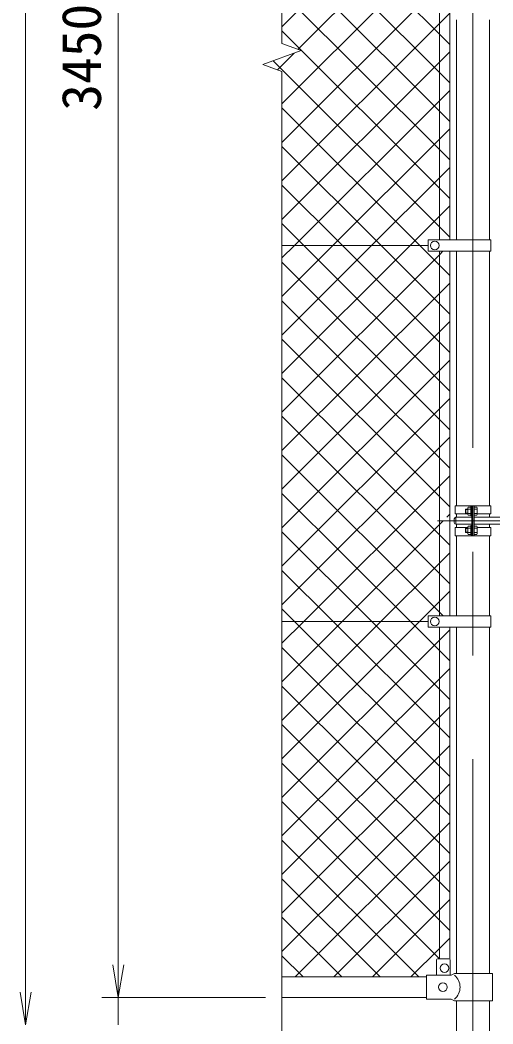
# Model space of a CAD drawing. Units: millimetres, scale not verified. Extents: x -6300 to 6300, y -4455 to 4455.
# Drawn here: x -4263 to -3396, y -1054 to 788 of the extents above; entities that cross this region are included whole.
import ezdxf
from ezdxf.enums import TextEntityAlignment as Align

# ---------------------------------------------------------------- set-up
doc = ezdxf.new("R2010")
doc.units = ezdxf.units.MM
doc.header["$LTSCALE"] = 30
doc.linetypes.add('USER1', pattern=[50.8, 31.75, -6.35, 6.35, -6.35])
for name, color, linetype, lineweight in [('0-3_D-BMK', 2, 'USER1', 13), ('0-4_D-STR1', 1, 'Continuous', 18), ('0-5_D-STR3', 3, 'Continuous', 13), ('0-6_D-STR-DIM', 7, 'Continuous', 9), ('0-7_0', 7, 'Continuous', 9), ('0-B_D-STR2', 7, 'Continuous', 9)]:
    doc.layers.add(name, color=color, linetype=linetype, lineweight=lineweight)
doc.styles.add('ＭＳ ゴシック', font='')
doc.styles.get('ＭＳ ゴシック').set_extended_font_data('MS Gothic')

# ---------------------------------------------------------------- blocks, each defined once
blk = doc.blocks.new('_Open')
at = {"layer": '0-7_0'}
blk.add_line((-30, 5), (0, 0), dxfattribs=at)
blk.add_lwpolyline([(-30, -5), (0, 0), (-30, 0)], dxfattribs=at)

msp = doc.modelspace()

# ---------------------------------------------------------------- linework, layer by layer
at = {"layer": '0-3_D-BMK'}
for p, q in [((-3432.98, 2479.08), (-3432.98, -1466.74)), ((-3498.02, -131.16), (-3158.02, -131.16))]:
    msp.add_line(p, q, dxfattribs=at)
at = {"layer": '0-4_D-STR1'}
for p, q in [((-3463.23, 787.94), (-3463.23, 384.34)), ((-3402.73, 787.94), (-3402.73, 384.34)), ((-3463.23, 363.34), (-3463.23, -103.66)), ((-3402.73, 363.34), (-3402.73, -103.66)), ((-3463.23, -118.66), (-3463.23, -124.66)), ((-3402.73, -118.66), (-3402.73, -124.66)), ((-3463.23, -137.66), (-3463.23, -143.66)), ((-3402.73, -137.66), (-3402.73, -143.66)), ((-3463.23, -158.66), (-3463.23, -305.66)), ((-3402.73, -158.66), (-3402.73, -305.66)), ((-3463.23, -326.66), (-3463.23, -962.06)), ((-3402.73, -326.66), (-3402.73, -962.06)), ((-3517.98, -968.16), (-3782.98, -968.16)), ((-3517.98, -1006.16), (-3782.98, -1006.16)), ((-3463.23, -1012.06), (-3463.23, -1456.16)), ((-3402.73, -1012.06), (-3402.73, -1456.16))]:
    msp.add_line(p, q, dxfattribs=at)
at = {"layer": '0-5_D-STR3'}
for p, q in [((-3494.48, 1053.54), (-3494.48, 384.34)), ((-3475.48, 1053.54), (-3475.48, 384.34)), ((-3782.98, 373.84), (-3514.98, 373.84)), ((-3514.98, 384.34), (-3514.98, 363.34)), ((-3400.18, 384.34), (-3514.98, 384.34)), ((-3400.18, 384.34), (-3400.18, 363.34)), ((-3400.18, 363.34), (-3514.98, 363.34)), ((-3494.48, 363.34), (-3494.48, -305.66)), ((-3465.53, -103.66), (-3400.43, -103.66)), ((-3465.53, -103.66), (-3465.53, -118.66)), ((-3446.68, -110.34), (-3446, -109.66)), ((-3446.68, -110.34), (-3446.68, -116.98)), ((-3442.38, -110.34), (-3446.68, -110.34)), ((-3442.38, -109.66), (-3446, -109.66)), ((-3446, -109.66), (-3446, -117.66)), ((-3442.38, -107.84), (-3442.38, -119.44)), ((-3436.88, -106.16), (-3441.78, -106.16)), ((-3436.88, -109.66), (-3441.78, -109.66)), ((-3435.28, -105.16), (-3436.88, -105.16)), ((-3436.88, -105.16), (-3436.88, -122.16)), ((-3435.28, -103.66), (-3435.28, -158.66)), ((-3432.98, -103.66), (-3432.98, -158.66)), ((-3430.68, -103.66), (-3430.68, -158.66)), ((-3430.68, -104.76), (-3430.68, -122.56)), ((-3430.68, -106.16), (-3425.78, -106.16)), ((-3430.68, -109.66), (-3425.78, -109.66)), ((-3425.18, -107.84), (-3425.18, -119.44)), ((-3400.43, -103.66), (-3400.43, -118.66)), ((-3467.33, -127.66), (-3467.33, -134.66)), ((-3465.53, -118.66), (-3442.38, -118.66)), ((-3464.33, -124.66), (-3435.28, -124.66)), ((-3464.33, -124.66), (-3464.33, -137.66)), ((-3446.68, -116.98), (-3446, -117.66)), ((-3442.38, -116.98), (-3446.68, -116.98)), ((-3442.38, -117.66), (-3446, -117.66)), ((-3436.88, -117.66), (-3441.78, -117.66)), ((-3436.88, -121.16), (-3441.78, -121.16)), ((-3435.28, -122.16), (-3436.88, -122.16)), ((-3430.68, -117.66), (-3425.78, -117.66)), ((-3430.68, -121.16), (-3425.78, -121.16)), ((-3430.68, -124.66), (-3307.33, -124.66)), ((-3425.18, -118.66), (-3400.43, -118.66)), ((-3465.53, -143.66), (-3442.38, -143.66)), ((-3465.53, -158.66), (-3465.53, -143.66)), ((-3464.33, -137.66), (-3435.28, -137.66)), ((-3446.68, -145.34), (-3446, -144.66)), ((-3442.38, -145.34), (-3446.68, -145.34)), ((-3446.68, -151.98), (-3446.68, -145.34)), ((-3446, -152.66), (-3446, -144.66)), ((-3442.38, -144.66), (-3446, -144.66)), ((-3442.38, -154.48), (-3442.38, -142.88)), ((-3436.88, -141.16), (-3441.78, -141.16)), ((-3436.88, -144.66), (-3441.78, -144.66)), ((-3436.88, -157.16), (-3436.88, -140.16)), ((-3435.28, -140.16), (-3436.88, -140.16)), ((-3430.68, -137.66), (-3307.33, -137.66)), ((-3430.68, -141.16), (-3425.78, -141.16)), ((-3430.68, -144.66), (-3425.78, -144.66)), ((-3425.28, -143.66), (-3400.43, -143.66)), ((-3425.18, -142.84), (-3425.18, -154.44)), ((-3400.43, -158.66), (-3400.43, -143.66)), ((-3465.53, -158.66), (-3400.43, -158.66)), ((-3442.38, -151.98), (-3446.68, -151.98)), ((-3446.68, -151.98), (-3446, -152.66)), ((-3442.38, -152.66), (-3446, -152.66)), ((-3436.88, -152.66), (-3441.78, -152.66)), ((-3436.88, -156.16), (-3441.78, -156.16)), ((-3435.28, -157.16), (-3436.88, -157.16)), ((-3430.68, -152.66), (-3425.78, -152.66)), ((-3430.68, -156.16), (-3425.78, -156.16)), ((-3514.98, -305.66), (-3514.98, -326.66)), ((-3400.18, -305.66), (-3514.98, -305.66)), ((-3400.18, -305.66), (-3400.18, -326.66)), ((-3782.98, -316.16), (-3514.98, -316.16)), ((-3400.18, -326.66), (-3514.98, -326.66)), ((-3494.48, -935.06), (-3494.48, -326.66)), ((-3475.48, -935.74), (-3475.48, -326.66)), ((-3499.98, -937.06), (-3499.98, -965.06)), ((-3476.98, -935.06), (-3497.98, -935.06)), ((-3474.98, -937.06), (-3474.98, -965.06)), ((-3472.78, -965.06), (-3517.98, -965.06)), ((-3517.98, -1009.06), (-3517.98, -965.06)), ((-3472.78, -965.06), (-3466.78, -962.06)), ((-3396.88, -962.06), (-3466.78, -962.06)), ((-3396.88, -962.06), (-3396.88, -1012.06)), ((-3472.78, -1009.06), (-3517.98, -1009.06)), ((-3472.78, -1009.06), (-3466.78, -1012.06)), ((-3396.88, -1012.06), (-3466.78, -1012.06))]:
    msp.add_line(p, q, dxfattribs=at)
msp.add_lwpolyline([(-3475.48, 363.34), (-3475.48, -137.66), (-3475.48, -305.66)], dxfattribs=at)
for centre in [(-3502.98, 373.84), (-3502.98, -316.16), (-3484.98, -952.06), (-3487.98, -987.06)]:
    msp.add_circle(centre, 8, dxfattribs=at)
for centre, radius, start, end in [((-3439.53, -107.91), 2.85, 142.09851, 217.90149), ((-3428.74, -113.66), 13.63, 162.93847, 197.06153), ((-3428.03, -107.91), 2.85, 322.09851, 37.90149), ((-3438.81, -113.66), 13.63, 342.93847, 17.06153), ((-3464.33, -127.66), 3, 90, 180), ((-3439.53, -119.41), 2.85, 142.14171, 217.85829), ((-3428.03, -119.41), 2.85, 322.14171, 37.85829), ((-3464.33, -134.66), 3, 180, 270), ((-3439.53, -142.91), 2.85, 142.14171, 217.85829), ((-3428.74, -148.66), 13.63, 162.93847, 197.06153), ((-3428.03, -142.91), 2.85, 322.09851, 37.90149), ((-3438.81, -148.66), 13.63, 342.93847, 17.06153), ((-3439.53, -154.41), 2.85, 142.09851, 217.90149), ((-3428.03, -154.41), 2.85, 322.14171, 37.85829), ((-3497.98, -937.06), 2, 90, 180), ((-3476.98, -937.06), 2, 0, 90), ((-3485.36, -987.06), 28.8, 310.19176, 49.80824)]:
    msp.add_arc(centre, radius, start, end, dxfattribs=at)
at = {"layer": '0-6_D-STR-DIM'}
for p, q in [((-3782.98, 744.49), (-3782.98, 2506.84)), ((-4252.98, -996.16), (-4252.98, 2383.84)), ((-4082.98, -946.16), (-4082.98, 2383.84)), ((-3747.74, 731.66), (-3782.98, 744.49)), ((-3818.22, 706.01), (-3747.74, 731.66)), ((-3782.98, 693.19), (-3818.22, 706.01)), ((-3782.98, -1149.16), (-3782.98, 693.19)), ((-4082.98, -946.16), (-4082.98, -886.16)), ((-3812.98, -1006.16), (-4112.98, -1006.16)), ((-3812.98, -1006.16), (-4112.98, -1006.16)), ((-4082.98, -1056.16), (-4082.98, -1006.16))]:
    msp.add_line(p, q, dxfattribs=at)
at = {"layer": '0-B_D-STR2'}
for p, q in [((-3782.98, 775.37), (-3504.81, 1053.54)), ((-3494.48, 762.02), (-3782.98, 1050.52)), ((-3494.48, 691.31), (-3782.98, 979.81)), ((-3782.98, 633.95), (-3494.48, 922.45)), ((-3494.48, 620.6), (-3782.98, 909.1)), ((-3782.98, 563.24), (-3494.48, 851.74)), ((-3494.48, 549.89), (-3782.98, 838.39)), ((-3494.48, 781.03), (-3475.48, 800.03)), ((-3782.98, 492.53), (-3494.48, 781.03)), ((-3494.48, 479.18), (-3782.98, 767.68)), ((-3475.48, 743.02), (-3494.48, 762.02)), ((-3791.39, 696.25), (-3760.68, 726.95)), ((-3494.48, 710.32), (-3475.48, 729.32)), ((-3782.98, 421.82), (-3494.48, 710.32)), ((-3475.48, 672.31), (-3494.48, 691.31)), ((-3494.48, 639.61), (-3475.48, 658.61)), ((-3760.24, 373.84), (-3494.48, 639.61)), ((-3530.56, 373.84), (-3782.98, 626.26)), ((-3475.48, 601.6), (-3494.48, 620.6)), ((-3494.48, 568.89), (-3475.48, 587.89)), ((-3601.27, 373.84), (-3782.98, 555.55)), ((-3689.53, 373.84), (-3494.48, 568.89)), ((-3475.48, 530.89), (-3494.48, 549.89)), ((-3494.48, 498.18), (-3475.48, 517.18)), ((-3618.82, 373.84), (-3494.48, 498.18)), ((-3671.98, 373.84), (-3782.98, 484.84)), ((-3475.48, 460.18), (-3494.48, 479.18)), ((-3494.48, 427.47), (-3475.48, 446.47)), ((-3548.11, 373.84), (-3494.48, 427.47)), ((-3742.69, 373.84), (-3782.98, 414.13)), ((-3782.98, 351.11), (-3760.24, 373.84)), ((-3782.98, 280.39), (-3689.53, 373.84)), ((-3782.98, 209.68), (-3618.82, 373.84)), ((-3782.98, 138.97), (-3548.11, 373.84)), ((-3494.48, 125.63), (-3742.69, 373.84)), ((-3494.48, 196.34), (-3671.98, 373.84)), ((-3494.48, 267.05), (-3601.27, 373.84)), ((-3494.48, 337.76), (-3530.56, 373.84)), ((-3494.48, 54.91), (-3782.98, 343.41)), ((-3475.48, 318.76), (-3494.48, 337.76)), ((-3494.48, 286.05), (-3475.48, 305.05)), ((-3782.98, -2.45), (-3494.48, 286.05)), ((-3494.48, -15.8), (-3782.98, 272.7)), ((-3475.48, 248.05), (-3494.48, 267.05)), ((-3494.48, 215.34), (-3475.48, 234.34)), ((-3782.98, -73.16), (-3494.48, 215.34)), ((-3494.48, -86.51), (-3782.98, 201.99)), ((-3475.48, 177.34), (-3494.48, 196.34)), ((-3494.48, 144.63), (-3475.48, 163.63)), ((-3782.98, -143.87), (-3494.48, 144.63)), ((-3494.48, -157.22), (-3782.98, 131.28)), ((-3475.48, 106.63), (-3494.48, 125.63)), ((-3494.48, 73.92), (-3475.48, 92.92)), ((-3782.98, -214.58), (-3494.48, 73.92)), ((-3494.48, -227.93), (-3782.98, 60.57)), ((-3475.48, 35.91), (-3494.48, 54.91)), ((-3494.48, 3.21), (-3475.48, 22.21)), ((-3782.98, -285.29), (-3494.48, 3.21)), ((-3475.48, -34.8), (-3494.48, -15.8)), ((-3547.67, -316.16), (-3782.98, -80.85)), ((-3475.48, -105.51), (-3494.48, -86.51)), ((-3480.93, -124.66), (-3475.48, -119.21)), ((-3618.38, -316.16), (-3782.98, -151.56)), ((-3475.48, -176.22), (-3494.48, -157.22)), ((-3494.48, -208.92), (-3475.48, -189.92)), ((-3601.72, -316.16), (-3494.48, -208.92)), ((-3689.09, -316.16), (-3782.98, -222.27)), ((-3475.48, -246.93), (-3494.48, -227.93)), ((-3494.48, -279.63), (-3475.48, -260.63)), ((-3759.8, -316.16), (-3782.98, -292.98)), ((-3531.01, -316.16), (-3494.48, -279.63)), ((-3782.98, -497.42), (-3601.72, -316.16)), ((-3782.98, -568.13), (-3531.01, -316.16)), ((-3494.48, -581.48), (-3759.8, -316.16)), ((-3494.48, -510.77), (-3689.09, -316.16)), ((-3494.48, -440.06), (-3618.38, -316.16)), ((-3494.48, -369.35), (-3547.67, -316.16)), ((-3494.48, -350.34), (-3475.48, -331.34)), ((-3782.98, -638.84), (-3494.48, -350.34)), ((-3494.48, -652.19), (-3782.98, -363.69)), ((-3475.48, -388.35), (-3494.48, -369.35)), ((-3494.48, -421.05), (-3475.48, -402.05)), ((-3782.98, -709.55), (-3494.48, -421.05)), ((-3494.48, -722.9), (-3782.98, -434.4)), ((-3475.48, -459.06), (-3494.48, -440.06)), ((-3494.48, -491.77), (-3475.48, -472.77)), ((-3782.98, -780.27), (-3494.48, -491.77)), ((-3494.48, -793.61), (-3782.98, -505.11)), ((-3475.48, -529.77), (-3494.48, -510.77)), ((-3494.48, -562.48), (-3475.48, -543.48)), ((-3782.98, -850.98), (-3494.48, -562.48)), ((-3494.48, -864.32), (-3782.98, -575.82)), ((-3475.48, -600.48), (-3494.48, -581.48)), ((-3494.48, -633.19), (-3475.48, -614.19)), ((-3782.98, -921.69), (-3494.48, -633.19)), ((-3475.48, -671.19), (-3494.48, -652.19)), ((-3494.48, -703.9), (-3475.48, -684.9)), ((-3532.06, -968.16), (-3782.98, -717.25)), ((-3758.74, -968.16), (-3494.48, -703.9)), ((-3475.48, -741.9), (-3494.48, -722.9)), ((-3494.48, -774.61), (-3475.48, -755.61)), ((-3602.77, -968.16), (-3782.98, -787.96)), ((-3688.03, -968.16), (-3494.48, -774.61)), ((-3475.48, -812.61), (-3494.48, -793.61)), ((-3494.48, -845.32), (-3475.48, -826.32)), ((-3617.32, -968.16), (-3494.48, -845.32)), ((-3673.48, -968.16), (-3782.98, -858.67)), ((-3475.48, -883.32), (-3494.48, -864.32)), ((-3494.48, -916.03), (-3475.48, -897.03)), ((-3546.61, -968.16), (-3494.48, -916.03)), ((-3744.19, -968.16), (-3782.98, -929.38))]:
    msp.add_line(p, q, dxfattribs=at)
for points in [[(-3753.78, 733.86), (-3494.48, 993.16), (-3475.48, 1012.16)], [(-3475.48, 389.47), (-3494.48, 408.47), (-3799.01, 713)], [(-3782.98, 68.26), (-3494.48, 356.76), (-3487.9, 363.34)], [(-3487.46, -305.66), (-3494.48, -298.64), (-3782.98, -10.14)], [(-3782.98, -356), (-3743.14, -316.16), (-3494.48, -67.5), (-3475.48, -48.5)], [(-3782.98, -426.71), (-3672.43, -316.16), (-3494.48, -138.21), (-3487.43, -131.16), (-3487.33, -131.06)], [(-3494.45, -935.06), (-3494.48, -935.03), (-3782.98, -646.53)]]:
    msp.add_lwpolyline(points, dxfattribs=at)

# ---------------------------------------------------------------- block references
at = {"layer": '0-6_D-STR-DIM', "xscale": 2, "yscale": 2, "rotation": 270}
for p in [(-4082.98, -1006.16), (-4082.98, -1006.16), (-4252.98, -1056.16)]:
    msp.add_blockref('_Open', p, dxfattribs=at)

# ---------------------------------------------------------------- texts
at = {"layer": '0-6_D-STR-DIM', "style": 'ＭＳ ゴシック'}
msp.add_text('3450', height=72.14, rotation=90, dxfattribs=at).set_placement((-4093.1, 621.15), align=Align.BOTTOM_LEFT)

doc.saveas('drawing.dxf')
